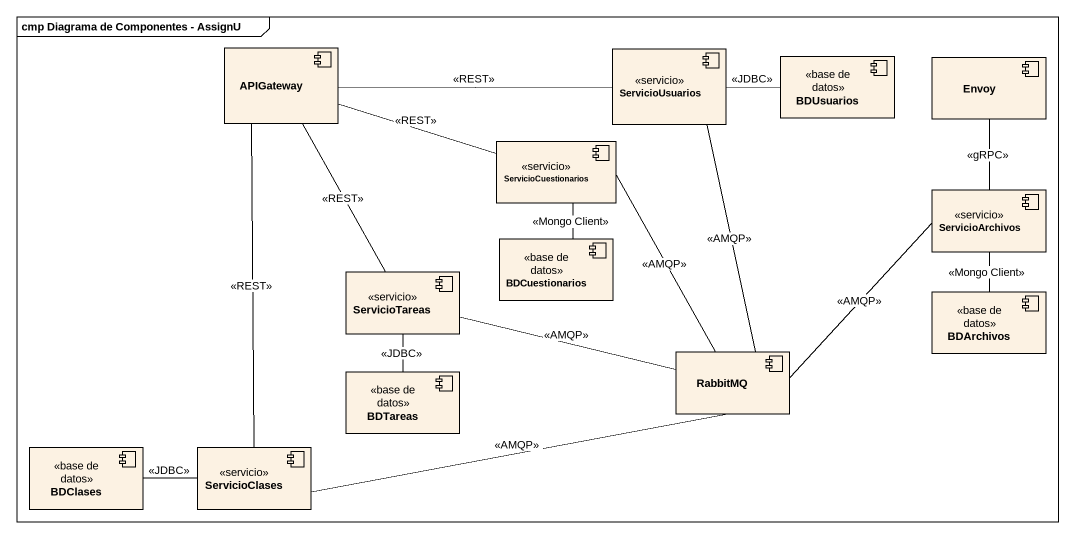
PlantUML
@startuml
mainframe cmp Diagrama de Componentes - AssignU
component APIGateway
component ServicioUsuarios <<servicio>>
component BDUsuarios <<base de datos>>
component Envoy
component ServicioCuestionarios <<servicio>>
component ServicioArchivos <<servicio>>
component BDCuestionarios <<base de datos>>
component ServicioTareas <<servicio>>
component BDArchivos <<base de datos>>
component BDTareas <<base de datos>>
component RabbitMQ
component BDClases <<base de datos>>
component ServicioClases <<servicio>>
APIGateway -right- ServicioUsuarios : <<REST>>
APIGateway -right- ServicioCuestionarios : <<REST>>
APIGateway -- ServicioTareas : <<REST>>
APIGateway -- ServicioClases : <<REST>>
ServicioUsuarios -right- BDUsuarios : <<JDBC>>
ServicioUsuarios -- RabbitMQ : <<AMQP>>
Envoy -- ServicioArchivos : <<gRPC>>
ServicioCuestionarios -- BDCuestionarios : <<Mongo Client>>
ServicioCuestionarios -- RabbitMQ : <<AMQP>>
ServicioArchivos -- BDArchivos : <<Mongo Client>>
ServicioArchivos -- RabbitMQ : <<AMQP>>
ServicioTareas -- BDTareas : <<JDBC>>
ServicioTareas -right- RabbitMQ : <<AMQP>>
ServicioClases -right- RabbitMQ : <<AMQP>>
ServicioClases -left- BDClases : <<JDBC>>
@enduml
